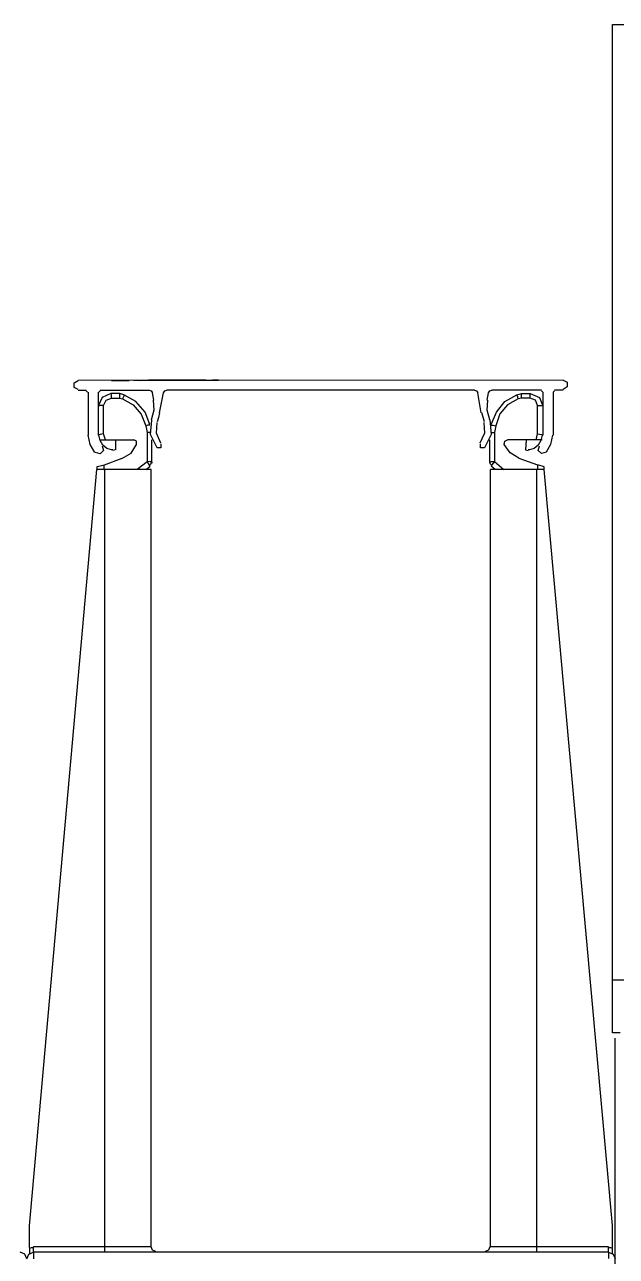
# Model space of a CAD drawing. Header units: millimetres. Extents: x 0 to 126, y 0 to 76.
# Drawn here: x 5.9557 to 6.0452, y 20.5793 to 20.7657 of the extents above; entities that cross this region are included whole.
import ezdxf

# ---------------------------------------------------------------- set-up
doc = ezdxf.new("R2010")
doc.units = ezdxf.units.MM
doc.layers.add('ARQUITECTÓNICO', color=152, linetype='Continuous', lineweight=0)
doc.layers.add('Muebles', color=2, linetype='Continuous')

# ---------------------------------------------------------------- blocks, each defined once
blk = doc.blocks.new('racki')
at = {"layer": 'Muebles'}
for p, q in [((1559.58643, 470.53015), (1559.58643, 470.45529)), ((1558.98103, 470.48869), (1558.98133, 470.48799)), ((1559.58673, 470.48797), (1559.58643, 470.48867)), ((1559.58743, 470.48797), (1559.58743, 470.48867)), ((1559.6744, 470.48799), (1559.6744, 470.48869)), ((1559.6754, 470.48869), (1559.6751, 470.48799)), ((1558.98133, 470.48799), (1558.98203, 470.48769)), ((1559.58743, 470.48767), (1559.58673, 470.48797)), ((1559.58683, 470.48787), (1559.58683, 470.48777)), ((1559.58683, 470.48777), (1559.58683, 470.48757)), ((1559.58683, 470.48757), (1559.58683, 470.48727)), ((1559.58683, 470.48727), (1559.58683, 470.48697)), ((1559.58713, 470.48697), (1559.58683, 470.48707)), ((1559.58683, 470.48697), (1559.58683, 470.48366)), ((1559.58743, 470.48697), (1559.58713, 470.48697)), ((1559.58743, 470.48767), (1559.58743, 470.48797)), ((1559.58743, 470.48767), (1559.6744, 470.48769)), ((1559.58743, 470.48767), (1559.58743, 470.48747)), ((1559.58743, 470.48747), (1559.58743, 470.48687)), ((1559.58743, 470.48687), (1559.59824, 470.48687)), ((1559.59824, 470.48767), (1559.59824, 470.48747)), ((1559.59824, 470.48747), (1559.59824, 470.48687)), ((1559.59824, 470.48687), (1559.59827, 470.36927)), ((1559.59824, 470.48687), (1559.60094, 470.48687)), ((1559.60094, 470.48687), (1559.60324, 470.48687)), ((1559.60324, 470.48687), (1559.60474, 470.48687)), ((1559.60474, 470.48687), (1559.60525, 470.48687)), ((1559.60525, 470.48687), (1559.60528, 470.36927)), ((1559.60535, 470.48687), (1559.60555, 470.48737)), ((1559.60555, 470.48737), (1559.60605, 470.48757)), ((1559.65589, 470.48758), (1559.65639, 470.48738)), ((1559.65639, 470.48738), (1559.65659, 470.48688)), ((1559.65659, 470.48688), (1559.65662, 470.36929)), ((1559.65659, 470.48688), (1559.65719, 470.48688)), ((1559.65719, 470.48688), (1559.65869, 470.48688)), ((1559.65869, 470.48688), (1559.66089, 470.48688)), ((1559.66089, 470.48688), (1559.66359, 470.48689)), ((1559.66359, 470.48769), (1559.66359, 470.48749)), ((1559.66359, 470.48749), (1559.66359, 470.48689)), ((1559.66359, 470.48689), (1559.66362, 470.36929)), ((1559.66359, 470.48689), (1559.6744, 470.48689)), ((1559.6744, 470.48769), (1559.6744, 470.48799)), ((1559.6751, 470.48799), (1559.6744, 470.48769)), ((1559.6744, 470.48769), (1559.6744, 470.48749)), ((1559.6744, 470.48749), (1559.6744, 470.48689)), ((1559.6747, 470.48699), (1559.6744, 470.48699)), ((1559.675, 470.48709), (1559.6747, 470.48699)), ((1559.675, 470.48779), (1559.675, 470.48789)), ((1559.675, 470.48759), (1559.675, 470.48779)), ((1559.675, 470.48729), (1559.675, 470.48759)), ((1559.675, 470.48699), (1559.675, 470.48729)), ((1559.675, 470.48699), (1559.675, 470.48369)), ((1559.58683, 470.48366), (1559.59717, 470.36927)), ((1559.675, 470.48369), (1559.66483, 470.36929)), ((1559.58563, 470.45449), (1559.58683, 470.45449)), ((1559.58683, 470.45449), (1559.58683, 470.44648)), ((1559.58683, 470.44648), (1559.072, 470.44648)), ((1559.58683, 470.44648), (1559.58683, 470.30196)), ((1559.59717, 470.36927), (1559.59717, 470.36887)), ((1559.59717, 470.36927), (1559.59827, 470.36927)), ((1559.59717, 470.36887), (1559.59747, 470.36877)), ((1559.59817, 470.36857), (1559.59817, 470.36927)), ((1559.59827, 470.36927), (1559.60097, 470.36927)), ((1559.60097, 470.36927), (1559.60327, 470.36927)), ((1559.60468, 470.36807), (1559.60327, 470.36927)), ((1559.60327, 470.36927), (1559.60478, 470.36927)), ((1559.60458, 470.36927), (1559.60518, 470.36877)), ((1559.60478, 470.36927), (1559.60528, 470.36927)), ((1559.65662, 470.36929), (1559.65722, 470.36929)), ((1559.65742, 470.36929), (1559.65682, 470.36879)), ((1559.65722, 470.36809), (1559.65872, 470.36929)), ((1559.65722, 470.36929), (1559.65872, 470.36929)), ((1559.65872, 470.36929), (1559.66092, 470.36929)), ((1559.66092, 470.36929), (1559.66362, 470.36929)), ((1559.66362, 470.36929), (1559.66483, 470.36929)), ((1559.66372, 470.36929), (1559.66372, 470.36859)), ((1559.66453, 470.36879), (1559.66483, 470.36889)), ((1559.66483, 470.36889), (1559.66483, 470.36929)), ((1559.59747, 470.36877), (1559.59817, 470.36857)), ((1559.60097, 470.36757), (1559.59817, 470.36857)), ((1559.60097, 470.36757), (1559.60227, 470.36677)), ((1559.60468, 470.36807), (1559.60508, 470.36857)), ((1559.60468, 470.36367), (1559.60468, 470.36807)), ((1559.60518, 470.36807), (1559.60468, 470.36807)), ((1559.60508, 470.36857), (1559.60518, 470.36877)), ((1559.60508, 470.36867), (1559.60528, 470.36847)), ((1559.60538, 470.36817), (1559.60518, 470.36807)), ((1559.60528, 470.36847), (1559.60538, 470.36817)), ((1559.60538, 470.36817), (1559.60538, 470.36827)), ((1559.60538, 470.36817), (1559.60538, 470.36477)), ((1559.65652, 470.36818), (1559.65652, 470.36829)), ((1559.65652, 470.36818), (1559.65652, 470.36478)), ((1559.65652, 470.36818), (1559.65672, 470.36808)), ((1559.65662, 470.36818), (1559.65672, 470.36849)), ((1559.65672, 470.36849), (1559.65692, 470.36869)), ((1559.65672, 470.36808), (1559.65722, 470.36809)), ((1559.65692, 470.36859), (1559.65682, 470.36879)), ((1559.65722, 470.36809), (1559.65692, 470.36859)), ((1559.65722, 470.36368), (1559.65722, 470.36809)), ((1559.66102, 470.36759), (1559.65962, 470.36678)), ((1559.66102, 470.36759), (1559.66372, 470.36859)), ((1559.66372, 470.36859), (1559.66453, 470.36879)), ((1559.59587, 470.36407), (1559.59617, 470.36547)), ((1559.59617, 470.36547), (1559.59687, 470.36667)), ((1559.59687, 470.36667), (1559.59757, 470.36687)), ((1559.59757, 470.36687), (1559.59807, 470.36637)), ((1559.59767, 470.36487), (1559.59807, 470.36557)), ((1559.59807, 470.36637), (1559.59787, 470.36567)), ((1559.59807, 470.36557), (1559.59867, 470.36607)), ((1559.59867, 470.36607), (1559.59937, 470.36627)), ((1559.59937, 470.36627), (1559.59947, 470.36627)), ((1559.59947, 470.36627), (1559.59957, 470.36627)), ((1559.59997, 470.36627), (1559.59957, 470.36637)), ((1559.59987, 470.36477), (1559.59997, 470.36627)), ((1559.60227, 470.36677), (1559.60318, 470.36547)), ((1559.60318, 470.36547), (1559.60308, 470.36497)), ((1559.60518, 470.36397), (1559.60618, 470.36597)), ((1559.60618, 470.36597), (1559.60678, 470.36597)), ((1559.60618, 470.36377), (1559.60688, 470.36527)), ((1559.60678, 470.36597), (1559.60678, 470.36537)), ((1559.65512, 470.36538), (1559.65512, 470.36598)), ((1559.65512, 470.36598), (1559.65572, 470.36598)), ((1559.65512, 470.36528), (1559.65582, 470.36378)), ((1559.65572, 470.36598), (1559.65672, 470.36398)), ((1559.65962, 470.36678), (1559.65882, 470.36548)), ((1559.65882, 470.36548), (1559.65882, 470.36498)), ((1559.66202, 470.36628), (1559.66242, 470.36639)), ((1559.66202, 470.36478), (1559.66202, 470.36628)), ((1559.66242, 470.36628), (1559.66252, 470.36628)), ((1559.66252, 470.36628), (1559.66262, 470.36628)), ((1559.66262, 470.36628), (1559.66332, 470.36608)), ((1559.66332, 470.36608), (1559.66393, 470.36558)), ((1559.66383, 470.36639), (1559.66433, 470.36689)), ((1559.66403, 470.36568), (1559.66383, 470.36639)), ((1559.66393, 470.36558), (1559.66433, 470.36488)), ((1559.66433, 470.36689), (1559.66503, 470.36669)), ((1559.66513, 470.36669), (1559.66583, 470.36549)), ((1559.66583, 470.36549), (1559.66613, 470.36408)), ((1559.59577, 470.35756), (1559.59577, 470.36407)), ((1559.59737, 470.35756), (1559.59737, 470.36407)), ((1559.59757, 470.36397), (1559.59737, 470.36407)), ((1559.59747, 470.36407), (1559.59767, 470.36487)), ((1559.59747, 470.36477), (1559.59757, 470.36477)), ((1559.59757, 470.36477), (1559.59777, 470.36477)), ((1559.59817, 470.36387), (1559.59757, 470.36397)), ((1559.59777, 470.36477), (1559.59807, 470.36477)), ((1559.59807, 470.36477), (1559.59837, 470.36477)), ((1559.59837, 470.36477), (1559.59817, 470.36387)), ((1559.59817, 470.36387), (1559.59817, 470.35956)), ((1559.59837, 470.36477), (1559.60267, 470.36477)), ((1559.60308, 470.36497), (1559.60267, 470.36477)), ((1559.60448, 470.36267), (1559.60468, 470.36367)), ((1559.60508, 470.36367), (1559.60468, 470.36367)), ((1559.60538, 470.36177), (1559.60518, 470.36397)), ((1559.60628, 470.36217), (1559.60618, 470.36377)), ((1559.65582, 470.36378), (1559.65572, 470.36218)), ((1559.65672, 470.36398), (1559.65652, 470.36178)), ((1559.65682, 470.36368), (1559.65722, 470.36368)), ((1559.65742, 470.36268), (1559.65722, 470.36368)), ((1559.65882, 470.36498), (1559.65922, 470.36478)), ((1559.66353, 470.36478), (1559.65922, 470.36478)), ((1559.66353, 470.36478), (1559.66383, 470.36388)), ((1559.66393, 470.36478), (1559.66353, 470.36478)), ((1559.66383, 470.36388), (1559.66433, 470.36398)), ((1559.66383, 470.36388), (1559.66383, 470.35958)), ((1559.66413, 470.36478), (1559.66393, 470.36478)), ((1559.66433, 470.36478), (1559.66413, 470.36478)), ((1559.66433, 470.36488), (1559.66453, 470.36408)), ((1559.66443, 470.36478), (1559.66433, 470.36478)), ((1559.66433, 470.36398), (1559.66463, 470.36408)), ((1559.66463, 470.35758), (1559.66463, 470.36408)), ((1559.66613, 470.35758), (1559.66613, 470.36408)), ((1559.60388, 470.36087), (1559.60448, 470.36267)), ((1559.60518, 470.36247), (1559.60438, 470.36057)), ((1559.60488, 470.36257), (1559.60448, 470.36267)), ((1559.60518, 470.36257), (1559.60488, 470.36257)), ((1559.60538, 470.36177), (1559.60578, 470.36027)), ((1559.60618, 470.36207), (1559.60638, 470.36137)), ((1559.65532, 470.36068), (1559.65552, 470.36138)), ((1559.65552, 470.36138), (1559.65572, 470.36208)), ((1559.65622, 470.36028), (1559.65662, 470.36178)), ((1559.65682, 470.36258), (1559.65712, 470.36258)), ((1559.65682, 470.36248), (1559.65752, 470.36058)), ((1559.65712, 470.36258), (1559.65742, 470.36268)), ((1559.65812, 470.36088), (1559.65742, 470.36268)), ((1559.59757, 470.35956), (1559.59737, 470.35966)), ((1559.59787, 470.35836), (1559.59737, 470.35966)), ((1559.59817, 470.35956), (1559.59757, 470.35956)), ((1559.59817, 470.35956), (1559.59847, 470.35876)), ((1559.60268, 470.35946), (1559.60388, 470.36087)), ((1559.60438, 470.36057), (1559.60308, 470.35896)), ((1559.60578, 470.36027), (1559.60568, 470.35876)), ((1559.60638, 470.36137), (1559.60658, 470.36067)), ((1559.60668, 470.36067), (1559.60718, 470.35766)), ((1559.65532, 470.36068), (1559.65472, 470.35768)), ((1559.65632, 470.35878), (1559.65622, 470.36028)), ((1559.65752, 470.36058), (1559.65892, 470.35898)), ((1559.65932, 470.35948), (1559.65812, 470.36088)), ((1559.66383, 470.35958), (1559.66343, 470.35878)), ((1559.66383, 470.35958), (1559.66433, 470.35958)), ((1559.66403, 470.35838), (1559.66463, 470.35968)), ((1559.66433, 470.35958), (1559.66463, 470.35968)), ((1559.59927, 470.35776), (1559.59787, 470.35836)), ((1559.59847, 470.35876), (1559.59927, 470.35846)), ((1559.59927, 470.35846), (1559.60057, 470.35846)), ((1559.59927, 470.35846), (1559.59927, 470.35796)), ((1559.59927, 470.35796), (1559.59927, 470.35776)), ((1559.60057, 470.35776), (1559.59927, 470.35776)), ((1559.60057, 470.35846), (1559.60108, 470.35856)), ((1559.60057, 470.35846), (1559.60057, 470.35836)), ((1559.60057, 470.35836), (1559.60057, 470.35816)), ((1559.60057, 470.35816), (1559.60057, 470.35796)), ((1559.60057, 470.35796), (1559.60057, 470.35786)), ((1559.60057, 470.35786), (1559.60057, 470.35776)), ((1559.60128, 470.35796), (1559.60057, 470.35776)), ((1559.60108, 470.35856), (1559.60268, 470.35946)), ((1559.60118, 470.35836), (1559.60108, 470.35856)), ((1559.60118, 470.35816), (1559.60118, 470.35836)), ((1559.60128, 470.35806), (1559.60118, 470.35816)), ((1559.60308, 470.35896), (1559.60128, 470.35796)), ((1559.60128, 470.35796), (1559.60128, 470.35806)), ((1559.60558, 470.35766), (1559.60538, 470.35736)), ((1559.60578, 470.35876), (1559.60558, 470.35766)), ((1559.60738, 470.35736), (1559.60718, 470.35766)), ((1559.65472, 470.35768), (1559.65452, 470.35738)), ((1559.65622, 470.35878), (1559.65642, 470.35768)), ((1559.65662, 470.35738), (1559.65642, 470.35768)), ((1559.65892, 470.35898), (1559.66072, 470.35798)), ((1559.66092, 470.35858), (1559.65932, 470.35948)), ((1559.66072, 470.35818), (1559.66082, 470.35838)), ((1559.66072, 470.35808), (1559.66072, 470.35818)), ((1559.66072, 470.35798), (1559.66072, 470.35808)), ((1559.66072, 470.35798), (1559.66133, 470.35778)), ((1559.66082, 470.35838), (1559.66092, 470.35858)), ((1559.66133, 470.35848), (1559.66092, 470.35858)), ((1559.66263, 470.35848), (1559.66133, 470.35848)), ((1559.66133, 470.35848), (1559.66133, 470.35838)), ((1559.66133, 470.35838), (1559.66133, 470.35818)), ((1559.66133, 470.35818), (1559.66133, 470.35798)), ((1559.66133, 470.35798), (1559.66133, 470.35788)), ((1559.66133, 470.35788), (1559.66133, 470.35778)), ((1559.66133, 470.35778), (1559.66273, 470.35778)), ((1559.66343, 470.35878), (1559.66263, 470.35848)), ((1559.66263, 470.35848), (1559.66263, 470.35798)), ((1559.66263, 470.35798), (1559.66273, 470.35778)), ((1559.66273, 470.35778), (1559.66403, 470.35838)), ((1559.59367, 470.35676), (1559.59427, 470.35716)), ((1559.59367, 470.35606), (1559.59367, 470.35676)), ((1559.59427, 470.35576), (1559.59367, 470.35606)), ((1559.59427, 470.35726), (1559.59557, 470.35726)), ((1559.59567, 470.35746), (1559.59557, 470.35736)), ((1559.59577, 470.35756), (1559.59567, 470.35746)), ((1559.59747, 470.35746), (1559.59737, 470.35756)), ((1559.59757, 470.35736), (1559.59747, 470.35746)), ((1559.59757, 470.35726), (1559.60508, 470.35726)), ((1559.60538, 470.35736), (1559.60508, 470.35726)), ((1559.60768, 470.35726), (1559.60738, 470.35736)), ((1559.60768, 470.35726), (1559.65422, 470.35728)), ((1559.65452, 470.35738), (1559.65422, 470.35728)), ((1559.65692, 470.35728), (1559.65662, 470.35738)), ((1559.66433, 470.35728), (1559.65692, 470.35728)), ((1559.66443, 470.35748), (1559.66433, 470.35738)), ((1559.66453, 470.35758), (1559.66443, 470.35748)), ((1559.66633, 470.35748), (1559.66623, 470.35758)), ((1559.66643, 470.35738), (1559.66633, 470.35748)), ((1559.66763, 470.35728), (1559.66643, 470.35728)), ((1559.66763, 470.35718), (1559.66823, 470.35688)), ((1559.66823, 470.35618), (1559.66763, 470.35578)), ((1559.66823, 470.35688), (1559.66823, 470.35618)), ((1559.59427, 470.35576), (1559.66763, 470.35578)), ((1559.64651, 470.35577), (1559.64641, 470.35577)), ((1559.64641, 470.35577), (1559.64651, 470.35577)), ((1559.64711, 470.35577), (1559.64641, 470.35577)), ((1559.64641, 470.35577), (1559.64731, 470.35577)), ((1559.64731, 470.35577), (1559.64641, 470.35577)), ((1559.64641, 470.35577), (1559.64711, 470.35577)), ((1559.64651, 470.35577), (1559.65922, 470.35578)), ((1559.64651, 470.35577), (1559.64731, 470.35577)), ((1559.64731, 470.35577), (1559.64651, 470.35577)), ((1559.64661, 470.35577), (1559.65922, 470.35578)), ((1559.65922, 470.35578), (1559.64661, 470.35577)), ((1559.64731, 470.35577), (1559.64661, 470.35577)), ((1559.64661, 470.35577), (1559.64731, 470.35577)), ((1559.64731, 470.35577), (1559.64661, 470.35577)), ((1559.64661, 470.35577), (1559.64731, 470.35577)), ((1559.65822, 470.35578), (1559.64771, 470.35577)), ((1559.64982, 470.35577), (1559.64821, 470.35577)), ((1559.65322, 470.35577), (1559.64832, 470.35577)), ((1559.65132, 470.35577), (1559.64832, 470.35577)), ((1559.64892, 470.35577), (1559.64832, 470.35577)), ((1559.64832, 470.35577), (1559.64892, 470.35577)), ((1559.64842, 470.35577), (1559.64832, 470.35577)), ((1559.64832, 470.35577), (1559.64842, 470.35577)), ((1559.64882, 470.35577), (1559.64832, 470.35577)), ((1559.64832, 470.35577), (1559.64882, 470.35577)), ((1559.64882, 470.35577), (1559.64842, 470.35577)), ((1559.64842, 470.35577), (1559.64852, 470.35577)), ((1559.64852, 470.35577), (1559.64862, 470.35577)), ((1559.64852, 470.35577), (1559.64892, 470.35577)), ((1559.64862, 470.35577), (1559.64872, 470.35577)), ((1559.64872, 470.35577), (1559.64882, 470.35577)), ((1559.64882, 470.35577), (1559.64892, 470.35577)), ((1559.64942, 470.35577), (1559.64882, 470.35577)), ((1559.64942, 470.35577), (1559.64882, 470.35577)), ((1559.64882, 470.35577), (1559.64932, 470.35577)), ((1559.64952, 470.35577), (1559.64892, 470.35577)), ((1559.64892, 470.35577), (1559.64962, 470.35577)), ((1559.64892, 470.35577), (1559.64902, 470.35577)), ((1559.64892, 470.35577), (1559.64942, 470.35577)), ((1559.64902, 470.35577), (1559.64922, 470.35577)), ((1559.64912, 470.35577), (1559.64932, 470.35577)), ((1559.64922, 470.35577), (1559.64932, 470.35577)), ((1559.64932, 470.35577), (1559.64922, 470.35577)), ((1559.64922, 470.35577), (1559.65702, 470.35577)), ((1559.64932, 470.35577), (1559.64942, 470.35577)), ((1559.64932, 470.35577), (1559.64942, 470.35577)), ((1559.64942, 470.35577), (1559.64932, 470.35577)), ((1559.64932, 470.35577), (1559.65012, 470.35577)), ((1559.65432, 470.35577), (1559.64942, 470.35577)), ((1559.64942, 470.35577), (1559.64962, 470.35577)), ((1559.64942, 470.35577), (1559.64962, 470.35577)), ((1559.64962, 470.35577), (1559.64942, 470.35577)), ((1559.65012, 470.35577), (1559.64942, 470.35577)), ((1559.65012, 470.35577), (1559.64942, 470.35577)), ((1559.64992, 470.35577), (1559.64952, 470.35577)), ((1559.64962, 470.35577), (1559.64952, 470.35577)), ((1559.64952, 470.35577), (1559.64972, 470.35577)), ((1559.64972, 470.35577), (1559.64952, 470.35577)), ((1559.64952, 470.35577), (1559.64962, 470.35577)), ((1559.64962, 470.35577), (1559.64992, 470.35577)), ((1559.64962, 470.35577), (1559.64982, 470.35577)), ((1559.64982, 470.35577), (1559.64962, 470.35577)), ((1559.64962, 470.35577), (1559.64982, 470.35577)), ((1559.64962, 470.35577), (1559.64972, 470.35577)), ((1559.64972, 470.35577), (1559.64962, 470.35577)), ((1559.64972, 470.35577), (1559.64982, 470.35577)), ((1559.64982, 470.35577), (1559.64972, 470.35577)), ((1559.64972, 470.35577), (1559.64992, 470.35577)), ((1559.64982, 470.35577), (1559.64972, 470.35577)), ((1559.64982, 470.35577), (1559.65002, 470.35577)), ((1559.65002, 470.35577), (1559.64982, 470.35577)), ((1559.64982, 470.35577), (1559.65002, 470.35577)), ((1559.65002, 470.35577), (1559.64982, 470.35577)), ((1559.64982, 470.35577), (1559.64992, 470.35577)), ((1559.65002, 470.35577), (1559.64982, 470.35577)), ((1559.65022, 470.35577), (1559.64982, 470.35577)), ((1559.65002, 470.35577), (1559.64982, 470.35577)), ((1559.65032, 470.35577), (1559.64992, 470.35577)), ((1559.64992, 470.35577), (1559.65042, 470.35577)), ((1559.64992, 470.35577), (1559.65012, 470.35577)), ((1559.64992, 470.35577), (1559.65012, 470.35577)), ((1559.65002, 470.35577), (1559.65012, 470.35577)), ((1559.65012, 470.35577), (1559.65002, 470.35577)), ((1559.65022, 470.35577), (1559.65002, 470.35577)), ((1559.65012, 470.35577), (1559.65002, 470.35577)), ((1559.65012, 470.35577), (1559.65022, 470.35577)), ((1559.65022, 470.35577), (1559.65012, 470.35577)), ((1559.65012, 470.35577), (1559.65032, 470.35577)), ((1559.65012, 470.35577), (1559.65022, 470.35577)), ((1559.65022, 470.35577), (1559.65012, 470.35577)), ((1559.65032, 470.35577), (1559.65012, 470.35577)), ((1559.65062, 470.35577), (1559.65012, 470.35577)), ((1559.65012, 470.35577), (1559.65062, 470.35577)), ((1559.65022, 470.35577), (1559.65042, 470.35577)), ((1559.65032, 470.35577), (1559.65022, 470.35577)), ((1559.65062, 470.35577), (1559.65022, 470.35577)), ((1559.65042, 470.35577), (1559.65022, 470.35577)), ((1559.65082, 470.35577), (1559.65032, 470.35577)), ((1559.65032, 470.35577), (1559.65052, 470.35577)), ((1559.65052, 470.35577), (1559.65032, 470.35577)), ((1559.65042, 470.35577), (1559.65082, 470.35577)), ((1559.65042, 470.35577), (1559.65062, 470.35577)), ((1559.65062, 470.35577), (1559.65042, 470.35577)), ((1559.65042, 470.35577), (1559.65322, 470.35577)), ((1559.65052, 470.35577), (1559.65042, 470.35577)), ((1559.65052, 470.35577), (1559.65062, 470.35577)), ((1559.65072, 470.35577), (1559.65052, 470.35577)), ((1559.65062, 470.35577), (1559.65052, 470.35577)), ((1559.65062, 470.35577), (1559.65082, 470.35577)), ((1559.65062, 470.35577), (1559.65082, 470.35577)), ((1559.65102, 470.35577), (1559.65062, 470.35577)), ((1559.65082, 470.35577), (1559.65062, 470.35577)), ((1559.65072, 470.35577), (1559.65062, 470.35577)), ((1559.65102, 470.35577), (1559.65062, 470.35577)), ((1559.65062, 470.35577), (1559.65102, 470.35577)), ((1559.65092, 470.35577), (1559.65072, 470.35577)), ((1559.65082, 470.35577), (1559.65072, 470.35577)), ((1559.65132, 470.35577), (1559.65082, 470.35577)), ((1559.65082, 470.35577), (1559.65132, 470.35577)), ((1559.65082, 470.35577), (1559.65102, 470.35577)), ((1559.65082, 470.35577), (1559.65102, 470.35577)), ((1559.65112, 470.35577), (1559.65082, 470.35577)), ((1559.65282, 470.35577), (1559.65082, 470.35577)), ((1559.65102, 470.35577), (1559.65092, 470.35577)), ((1559.65092, 470.35577), (1559.65122, 470.35577)), ((1559.65102, 470.35577), (1559.65092, 470.35577)), ((1559.65092, 470.35577), (1559.65102, 470.35577)), ((1559.65112, 470.35577), (1559.65092, 470.35577)), ((1559.65492, 470.35577), (1559.65102, 470.35577)), ((1559.65102, 470.35577), (1559.65112, 470.35577)), ((1559.65702, 470.35577), (1559.65102, 470.35577)), ((1559.65102, 470.35577), (1559.65122, 470.35577)), ((1559.65132, 470.35577), (1559.65102, 470.35577)), ((1559.65112, 470.35577), (1559.65102, 470.35577)), ((1559.65102, 470.35577), (1559.65112, 470.35577)), ((1559.65102, 470.35577), (1559.65122, 470.35577)), ((1559.65152, 470.35577), (1559.65102, 470.35577)), ((1559.65152, 470.35577), (1559.65102, 470.35577)), ((1559.65102, 470.35577), (1559.65152, 470.35577)), ((1559.65702, 470.35577), (1559.65112, 470.35577)), ((1559.65112, 470.35577), (1559.65512, 470.35577)), ((1559.65512, 470.35577), (1559.65112, 470.35577)), ((1559.65112, 470.35577), (1559.65122, 470.35577)), ((1559.65132, 470.35577), (1559.65112, 470.35577)), ((1559.65112, 470.35577), (1559.65132, 470.35577)), ((1559.65132, 470.35577), (1559.65112, 470.35577)), ((1559.65702, 470.35577), (1559.65112, 470.35577)), ((1559.65112, 470.35577), (1559.65332, 470.35577)), ((1559.65332, 470.35577), (1559.65112, 470.35577)), ((1559.65112, 470.35577), (1559.65702, 470.35577)), ((1559.65702, 470.35577), (1559.65112, 470.35577)), ((1559.65532, 470.35577), (1559.65112, 470.35577)), ((1559.65112, 470.35577), (1559.65582, 470.35577)), ((1559.65232, 470.35577), (1559.65112, 470.35577)), ((1559.65112, 470.35577), (1559.65232, 470.35577)), ((1559.65122, 470.35577), (1559.65132, 470.35577)), ((1559.65122, 470.35577), (1559.65142, 470.35577)), ((1559.65122, 470.35577), (1559.65142, 470.35577)), ((1559.65122, 470.35577), (1559.65142, 470.35577)), ((1559.65432, 470.35577), (1559.65132, 470.35577)), ((1559.65182, 470.35577), (1559.65132, 470.35577)), ((1559.65132, 470.35577), (1559.65182, 470.35577)), ((1559.65132, 470.35577), (1559.65142, 470.35577)), ((1559.65152, 470.35577), (1559.65132, 470.35577)), ((1559.65152, 470.35577), (1559.65132, 470.35577)), ((1559.65132, 470.35577), (1559.65142, 470.35577)), ((1559.65152, 470.35577), (1559.65132, 470.35577)), ((1559.65142, 470.35577), (1559.65152, 470.35577)), ((1559.65142, 470.35577), (1559.65162, 470.35577)), ((1559.65142, 470.35577), (1559.65152, 470.35577)), ((1559.65142, 470.35577), (1559.65162, 470.35577)), ((1559.65142, 470.35577), (1559.65162, 470.35577)), ((1559.65152, 470.35577), (1559.65162, 470.35577)), ((1559.65162, 470.35577), (1559.65152, 470.35577)), ((1559.65152, 470.35577), (1559.65162, 470.35577)), ((1559.65162, 470.35577), (1559.65152, 470.35577)), ((1559.65172, 470.35577), (1559.65152, 470.35577)), ((1559.65202, 470.35577), (1559.65152, 470.35577)), ((1559.65202, 470.35577), (1559.65152, 470.35577)), ((1559.65152, 470.35577), (1559.65202, 470.35577)), ((1559.65162, 470.35577), (1559.65172, 470.35577)), ((1559.65162, 470.35577), (1559.65182, 470.35577)), ((1559.65172, 470.35577), (1559.65162, 470.35577)), ((1559.65162, 470.35577), (1559.65172, 470.35577)), ((1559.65162, 470.35577), (1559.65182, 470.35577)), ((1559.65172, 470.35577), (1559.65182, 470.35577)), ((1559.65182, 470.35577), (1559.65172, 470.35577)), ((1559.65172, 470.35577), (1559.65182, 470.35577)), ((1559.65192, 470.35577), (1559.65172, 470.35577)), ((1559.65232, 470.35577), (1559.65182, 470.35577)), ((1559.65182, 470.35577), (1559.65232, 470.35577)), ((1559.65182, 470.35577), (1559.65622, 470.35577)), ((1559.65182, 470.35577), (1559.65192, 470.35577)), ((1559.65182, 470.35577), (1559.65202, 470.35577)), ((1559.65192, 470.35577), (1559.65212, 470.35577)), ((1559.65212, 470.35577), (1559.65192, 470.35577)), ((1559.65202, 470.35577), (1559.65222, 470.35577)), ((1559.65232, 470.35577), (1559.65202, 470.35577)), ((1559.65252, 470.35577), (1559.65202, 470.35577)), ((1559.65202, 470.35577), (1559.65262, 470.35577)), ((1559.65212, 470.35577), (1559.65232, 470.35577)), ((1559.65222, 470.35577), (1559.65212, 470.35577)), ((1559.65322, 470.35577), (1559.65222, 470.35577)), ((1559.65242, 470.35577), (1559.65222, 470.35577)), ((1559.65222, 470.35577), (1559.65232, 470.35577)), ((1559.65282, 470.35577), (1559.65232, 470.35577)), ((1559.65232, 470.35577), (1559.65282, 470.35577)), ((1559.65232, 470.35577), (1559.65252, 470.35577)), ((1559.65232, 470.35577), (1559.65552, 470.35577)), ((1559.65242, 470.35577), (1559.65232, 470.35577)), ((1559.65232, 470.35577), (1559.65252, 470.35577)), ((1559.65252, 470.35577), (1559.65232, 470.35577)), ((1559.65702, 470.35577), (1559.65232, 470.35577)), ((1559.65232, 470.35577), (1559.65702, 470.35577)), ((1559.65252, 470.35577), (1559.65242, 470.35577)), ((1559.65262, 470.35577), (1559.65242, 470.35577)), ((1559.65432, 470.35577), (1559.65252, 470.35577)), ((1559.65252, 470.35577), (1559.65272, 470.35577)), ((1559.65262, 470.35577), (1559.65252, 470.35577)), ((1559.65312, 470.35577), (1559.65252, 470.35577)), ((1559.65312, 470.35577), (1559.65252, 470.35577)), ((1559.65272, 470.35577), (1559.65262, 470.35577)), ((1559.65282, 470.35577), (1559.65262, 470.35577)), ((1559.65262, 470.35577), (1559.65322, 470.35577)), ((1559.65272, 470.35577), (1559.65282, 470.35577)), ((1559.65512, 470.35577), (1559.65272, 470.35577)), ((1559.65332, 470.35577), (1559.65282, 470.35577)), ((1559.65282, 470.35577), (1559.65332, 470.35577)), ((1559.65282, 470.35577), (1559.65302, 470.35577)), ((1559.65292, 470.35577), (1559.65282, 470.35577)), ((1559.65292, 470.35577), (1559.65282, 470.35577)), ((1559.65312, 470.35577), (1559.65292, 470.35577)), ((1559.65312, 470.35577), (1559.65292, 470.35577)), ((1559.65302, 470.35577), (1559.65312, 470.35577)), ((1559.65312, 470.35577), (1559.65332, 470.35577)), ((1559.65332, 470.35577), (1559.65312, 470.35577)), ((1559.65312, 470.35577), (1559.65472, 470.35577)), ((1559.65472, 470.35577), (1559.65312, 470.35577)), ((1559.65332, 470.35577), (1559.65312, 470.35577)), ((1559.65322, 470.35577), (1559.65312, 470.35577)), ((1559.65362, 470.35577), (1559.65312, 470.35577)), ((1559.65322, 470.35577), (1559.65352, 470.35577)), ((1559.65322, 470.35577), (1559.65372, 470.35577)), ((1559.65382, 470.35577), (1559.65332, 470.35577)), ((1559.65332, 470.35577), (1559.65372, 470.35577)), ((1559.65332, 470.35577), (1559.65342, 470.35577)), ((1559.65342, 470.35577), (1559.65332, 470.35577)), ((1559.65362, 470.35577), (1559.65332, 470.35577)), ((1559.65342, 470.35577), (1559.65352, 470.35577)), ((1559.65352, 470.35577), (1559.65342, 470.35577)), ((1559.65352, 470.35577), (1559.65372, 470.35577)), ((1559.65372, 470.35577), (1559.65352, 470.35577)), ((1559.65352, 470.35577), (1559.65372, 470.35577)), ((1559.65422, 470.35577), (1559.65362, 470.35577)), ((1559.65422, 470.35577), (1559.65362, 470.35577)), ((1559.65372, 470.35577), (1559.65422, 470.35577)), ((1559.65372, 470.35577), (1559.65382, 470.35577)), ((1559.65372, 470.35577), (1559.65432, 470.35577)), ((1559.65372, 470.35577), (1559.65432, 470.35577)), ((1559.65432, 470.35577), (1559.65382, 470.35577)), ((1559.65382, 470.35577), (1559.65392, 470.35577)), ((1559.65392, 470.35577), (1559.65402, 470.35577)), ((1559.65402, 470.35577), (1559.65412, 470.35577)), ((1559.65412, 470.35577), (1559.65422, 470.35577)), ((1559.65422, 470.35577), (1559.65432, 470.35577)), ((1559.65432, 470.35577), (1559.65422, 470.35577)), ((1559.65432, 470.35577), (1559.65422, 470.35577)), ((1559.65432, 470.35577), (1559.65702, 470.35577)), ((1559.65442, 470.35577), (1559.65432, 470.35577)), ((1559.65452, 470.35577), (1559.65442, 470.35577)), ((1559.65702, 470.35577), (1559.65452, 470.35577)), ((1559.65702, 470.35577), (1559.65482, 470.35577)), ((1559.65482, 470.35577), (1559.65702, 470.35577)), ((1559.65532, 470.35577), (1559.65512, 470.35577)), ((1559.65542, 470.35577), (1559.65532, 470.35577)), ((1559.65542, 470.35577), (1559.65532, 470.35577)), ((1559.65552, 470.35577), (1559.65542, 470.35577)), ((1559.65552, 470.35577), (1559.65542, 470.35577)), ((1559.65562, 470.35577), (1559.65552, 470.35577)), ((1559.65572, 470.35577), (1559.65562, 470.35577)), ((1559.65582, 470.35577), (1559.65602, 470.35577)), ((1559.65702, 470.35577), (1559.65602, 470.35577)), ((1559.65602, 470.35577), (1559.65702, 470.35577)), ((1559.65602, 470.35577), (1559.65622, 470.35577)), ((1559.65622, 470.35577), (1559.65632, 470.35577)), ((1559.65622, 470.35577), (1559.65632, 470.35577)), ((1559.65632, 470.35577), (1559.65642, 470.35577)), ((1559.65632, 470.35577), (1559.65652, 470.35577)), ((1559.65642, 470.35577), (1559.65652, 470.35577)), ((1559.65652, 470.35577), (1559.65662, 470.35577)), ((1559.65652, 470.35577), (1559.65662, 470.35577)), ((1559.65662, 470.35577), (1559.65672, 470.35577)), ((1559.65662, 470.35577), (1559.65672, 470.35577)), ((1559.65672, 470.35577), (1559.65682, 470.35577)), ((1559.65682, 470.35577), (1559.65692, 470.35577)), ((1559.65692, 470.35577), (1559.65702, 470.35577)), ((1559.66173, 470.35578), (1559.65992, 470.35578)), ((1559.66143, 470.35578), (1559.65992, 470.35578)), ((1559.66253, 470.35578), (1559.66002, 470.35578)), ((1559.66002, 470.35578), (1559.66153, 470.35578)), ((1559.66153, 470.35578), (1559.66002, 470.35578)), ((1559.66002, 470.35578), (1559.66253, 470.35578)), ((1559.66063, 470.35578), (1559.66002, 470.35578)), ((1559.66002, 470.35578), (1559.66063, 470.35578)), ((1559.66253, 470.35578), (1559.66002, 470.35578)), ((1559.66002, 470.35578), (1559.66012, 470.35578)), ((1559.66253, 470.35578), (1559.66002, 470.35578)), ((1559.66002, 470.35578), (1559.66253, 470.35578)), ((1559.66253, 470.35578), (1559.66002, 470.35578)), ((1559.66002, 470.35578), (1559.66183, 470.35578)), ((1559.66253, 470.35578), (1559.66002, 470.35578)), ((1559.66002, 470.35578), (1559.66063, 470.35578)), ((1559.66253, 470.35578), (1559.66002, 470.35578)), ((1559.66002, 470.35578), (1559.66153, 470.35578)), ((1559.66153, 470.35578), (1559.66002, 470.35578)), ((1559.66002, 470.35578), (1559.66253, 470.35578)), ((1559.66253, 470.35578), (1559.66002, 470.35578)), ((1559.66002, 470.35578), (1559.66153, 470.35578)), ((1559.66153, 470.35578), (1559.66002, 470.35578)), ((1559.66002, 470.35578), (1559.66253, 470.35578)), ((1559.66253, 470.35578), (1559.66002, 470.35578)), ((1559.66002, 470.35578), (1559.66063, 470.35578)), ((1559.66253, 470.35578), (1559.66002, 470.35578)), ((1559.66002, 470.35578), (1559.66253, 470.35578)), ((1559.66002, 470.35578), (1559.66153, 470.35578)), ((1559.66153, 470.35578), (1559.66002, 470.35578)), ((1559.66002, 470.35578), (1559.66253, 470.35578)), ((1559.66253, 470.35578), (1559.66002, 470.35578)), ((1559.66002, 470.35578), (1559.66063, 470.35578)), ((1559.66253, 470.35578), (1559.66002, 470.35578)), ((1559.66002, 470.35578), (1559.66253, 470.35578)), ((1559.66253, 470.35578), (1559.66002, 470.35578)), ((1559.66012, 470.35578), (1559.66022, 470.35578)), ((1559.66022, 470.35578), (1559.66033, 470.35578)), ((1559.66033, 470.35578), (1559.66053, 470.35578)), ((1559.66253, 470.35578), (1559.66053, 470.35578)), ((1559.66053, 470.35578), (1559.66063, 470.35578)), ((1559.66053, 470.35578), (1559.66253, 470.35578)), ((1559.66253, 470.35578), (1559.66053, 470.35578)), ((1559.66053, 470.35578), (1559.66253, 470.35578)), ((1559.66253, 470.35578), (1559.66053, 470.35578)), ((1559.66053, 470.35578), (1559.66253, 470.35578)), ((1559.66253, 470.35578), (1559.66053, 470.35578)), ((1559.66053, 470.35578), (1559.66253, 470.35578)), ((1559.66253, 470.35578), (1559.66053, 470.35578)), ((1559.66063, 470.35578), (1559.66093, 470.35578)), ((1559.66253, 470.35578), (1559.66063, 470.35578)), ((1559.66063, 470.35578), (1559.66253, 470.35578)), ((1559.66073, 470.35578), (1559.66063, 470.35578)), ((1559.66063, 470.35578), (1559.66073, 470.35578)), ((1559.66063, 470.35578), (1559.66093, 470.35578)), ((1559.66073, 470.35578), (1559.66063, 470.35578)), ((1559.66063, 470.35578), (1559.66073, 470.35578)), ((1559.66063, 470.35578), (1559.66093, 470.35578)), ((1559.66063, 470.35578), (1559.66093, 470.35578)), ((1559.66083, 470.35578), (1559.66073, 470.35578)), ((1559.66073, 470.35578), (1559.66083, 470.35578)), ((1559.66083, 470.35578), (1559.66073, 470.35578)), ((1559.66073, 470.35578), (1559.66083, 470.35578)), ((1559.66093, 470.35578), (1559.66083, 470.35578)), ((1559.66173, 470.35578), (1559.66083, 470.35578)), ((1559.66083, 470.35578), (1559.66173, 470.35578)), ((1559.66083, 470.35578), (1559.66093, 470.35578)), ((1559.66093, 470.35578), (1559.66083, 470.35578)), ((1559.66083, 470.35578), (1559.66093, 470.35578)), ((1559.66173, 470.35578), (1559.66083, 470.35578)), ((1559.66083, 470.35578), (1559.66173, 470.35578)), ((1559.66173, 470.35578), (1559.66083, 470.35578)), ((1559.66083, 470.35578), (1559.66173, 470.35578)), ((1559.66093, 470.35578), (1559.66103, 470.35578)), ((1559.66093, 470.35578), (1559.66153, 470.35578)), ((1559.66113, 470.35578), (1559.66093, 470.35578)), ((1559.66093, 470.35578), (1559.66103, 470.35578)), ((1559.66093, 470.35578), (1559.66153, 470.35578)), ((1559.66093, 470.35578), (1559.66153, 470.35578)), ((1559.66253, 470.35578), (1559.66103, 470.35578)), ((1559.66103, 470.35578), (1559.66253, 470.35578)), ((1559.66103, 470.35578), (1559.66113, 470.35578)), ((1559.66103, 470.35578), (1559.66113, 470.35578)), ((1559.66253, 470.35578), (1559.66103, 470.35578)), ((1559.66103, 470.35578), (1559.66253, 470.35578)), ((1559.66113, 470.35578), (1559.66123, 470.35578)), ((1559.66113, 470.35578), (1559.66133, 470.35578)), ((1559.66123, 470.35578), (1559.66133, 470.35578)), ((1559.66133, 470.35578), (1559.66143, 470.35578)), ((1559.66133, 470.35578), (1559.66143, 470.35578)), ((1559.66143, 470.35578), (1559.66153, 470.35578)), ((1559.66163, 470.35578), (1559.66143, 470.35578)), ((1559.66143, 470.35578), (1559.66153, 470.35578)), ((1559.66263, 470.35578), (1559.66153, 470.35578)), ((1559.66163, 470.35578), (1559.66153, 470.35578)), ((1559.66153, 470.35578), (1559.66193, 470.35578)), ((1559.66153, 470.35578), (1559.66163, 470.35578)), ((1559.66153, 470.35578), (1559.66193, 470.35578)), ((1559.66153, 470.35578), (1559.66163, 470.35578)), ((1559.66153, 470.35578), (1559.66193, 470.35578)), ((1559.66153, 470.35578), (1559.66193, 470.35578)), ((1559.66173, 470.35578), (1559.66163, 470.35578)), ((1559.66163, 470.35578), (1559.66173, 470.35578)), ((1559.66173, 470.35578), (1559.66163, 470.35578)), ((1559.66163, 470.35578), (1559.66173, 470.35578)), ((1559.66183, 470.35578), (1559.66173, 470.35578)), ((1559.66173, 470.35578), (1559.66183, 470.35578)), ((1559.66193, 470.35578), (1559.66173, 470.35578)), ((1559.66193, 470.35578), (1559.66183, 470.35578)), ((1559.66183, 470.35578), (1559.66193, 470.35578)), ((1559.66183, 470.35578), (1559.66253, 470.35578)), ((1559.66193, 470.35578), (1559.66203, 470.35578)), ((1559.66203, 470.35578), (1559.66193, 470.35578)), ((1559.66193, 470.35578), (1559.66253, 470.35578)), ((1559.66193, 470.35578), (1559.66253, 470.35578)), ((1559.66193, 470.35578), (1559.66253, 470.35578)), ((1559.66203, 470.35578), (1559.66213, 470.35578)), ((1559.66223, 470.35578), (1559.66203, 470.35578)), ((1559.66213, 470.35578), (1559.66233, 470.35578)), ((1559.66233, 470.35578), (1559.66223, 470.35578)), ((1559.66233, 470.35578), (1559.66243, 470.35578)), ((1559.66253, 470.35578), (1559.66233, 470.35578)), ((1559.66233, 470.35578), (1559.66253, 470.35578)), ((1559.66233, 470.35578), (1559.66243, 470.35578)), ((1559.66243, 470.35578), (1559.66233, 470.35578)), ((1559.66253, 470.35578), (1559.66233, 470.35578)), ((1559.66233, 470.35578), (1559.66253, 470.35578)), ((1559.66253, 470.35578), (1559.66233, 470.35578)), ((1559.66233, 470.35578), (1559.66253, 470.35578)), ((1559.66243, 470.35578), (1559.66253, 470.35578)), ((1559.66243, 470.35578), (1559.66253, 470.35578)), ((1559.66253, 470.35578), (1559.66243, 470.35578)), ((1559.66253, 470.35578), (1559.66263, 470.35578)), ((1559.66263, 470.35578), (1559.66253, 470.35578)), ((1559.58683, 470.30196), (1559.072, 470.30196))]:
    blk.add_line(p, q, dxfattribs=at)

msp = doc.modelspace()

# ---------------------------------------------------------------- block references
at = {"layer": 'ARQUITECTÓNICO', "rotation": 179.9999999999995}
for p in [(1564.93706, 491.06767), (1565.63143, 491.06767)]:
    msp.add_blockref('racki', p, dxfattribs=at)

doc.saveas('drawing.dxf')
